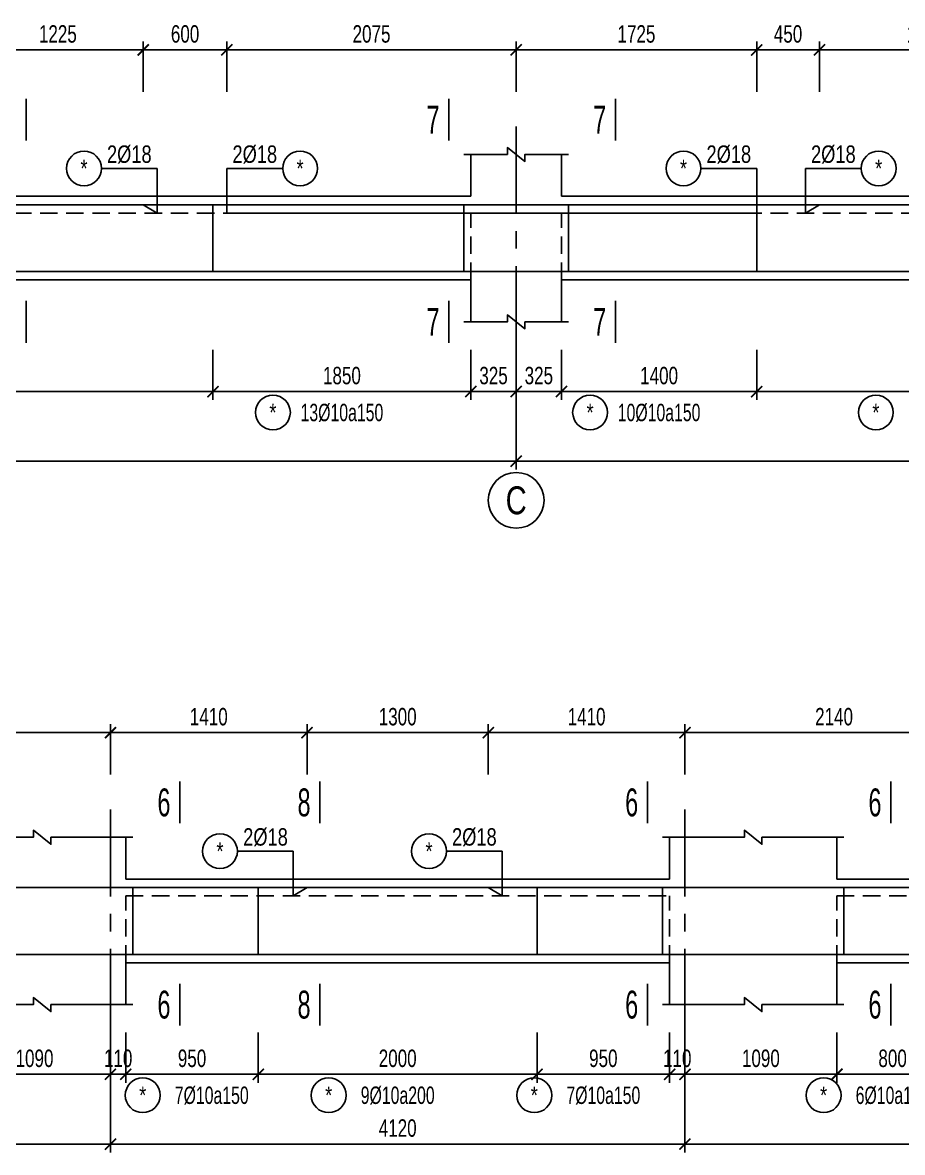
# Model space of a CAD drawing. Header units: millimetres. Extents: x -25284 to 100333, y 0 to 76881.
# Drawn here: x 12240 to 18551, y 57860 to 65961 of the extents above; entities that cross this region are included whole.
import ezdxf
from ezdxf.enums import TextEntityAlignment as Align

# ---------------------------------------------------------------- set-up
doc = ezdxf.new("R2010")
doc.units = ezdxf.units.MM
doc.header["$LTSCALE"] = 500
doc.header["$MEASUREMENT"] = 0
doc.linetypes.add('CENTER', pattern=[2, 1.25, -0.25, 0.25, -0.25])
doc.linetypes.add('HIDDEN', pattern=[0.375, 0.25, -0.125])
for name, color, linetype in [('KCS_AXIS', 5, 'CENTER'), ('KCS_BORDER', 3, 'Continuous'), ('KCS_CHI', 1, 'Continuous'), ('KCS_DIM', 1, 'Continuous'), ('KCS_HIDDEN', 8, 'HIDDEN'), ('KCS_STEEL', 4, 'Continuous'), ('KCS_TEXT', 2, 'Continuous'), ('KCS_TEXT_TK', 2, 'Continuous'), ('KCS_TEXT_TMC', 4, 'Continuous')]:
    doc.layers.add(name, color=color, linetype=linetype)
doc.styles.add('KCS_BIGTEXT', font='arial.ttf', dxfattribs={"width": 0.75})
doc.styles.add('KCS_SMTEXT', font='arial.ttf', dxfattribs={"width": 0.7})
doc.dimstyles.new('KCS_DIM50', dxfattribs={"dimscale": 50, "dimtxt": 2.5, "dimasz": 1.6, "dimexe": 1.2, "dimexo": 0, "dimgap": 1, "dimtad": 1, "dimdec": 0, "dimzin": 0, "dimdsep": 46, "dimtxsty": 'KCS_SMTEXT', "dimblk": 'ARCHTICK', "dimcen": 0, "dimdle": 1, "dimclrd": 256, "dimclre": 256, "dimclrt": 2, "dimadec": 0, "dimazin": 0, "dimtfac": 1, "dimtdec": 0, "dimtix": 1, "dimtmove": 2, "dimatfit": 3, "dimfxl": 1, "dimtolj": 1, "dimtzin": 0, "dimarcsym": 0})

# ---------------------------------------------------------------- blocks, each defined once
blk = doc.blocks.new('_ArchTick')
at = {"color": 0, "linetype": 'ByBlock', "const_width": 0.15}
blk.add_lwpolyline([(-0.5, -0.5), (0.5, 0.5)], dxfattribs=at)
blk = doc.blocks.new('*D203')
at = {"layer": 'Defpoints', "color": 0, "transparency": 16777216}
for p in [(17505.3, 63615.6), (20205.3, 63615.6), (20205.3, 63315.6)]:
    blk.add_point(p, dxfattribs=at)
at = {"layer": 'KCS_DIM', "lineweight": -2, "transparency": 16777216}
for p, q in [((17505.3, 63615.6), (17505.3, 63255.6)), ((20205.3, 63615.6), (20205.3, 63255.6)), ((17455.3, 63315.6), (20255.3, 63315.6))]:
    blk.add_line(p, q, dxfattribs=at)
at = {"layer": 'KCS_DIM', "lineweight": -2, "transparency": 16777216, "xscale": 80, "yscale": 80, "zscale": 80, "rotation": 180}
blk.add_blockref('_ArchTick', (17505.3, 63315.6), dxfattribs=at)
at = {"layer": 'KCS_DIM', "lineweight": -2, "transparency": 16777216, "xscale": 80, "yscale": 80, "zscale": 80}
blk.add_blockref('_ArchTick', (20205.3, 63315.6), dxfattribs=at)
at = {"layer": 'KCS_DIM', "color": 2, "transparency": 16777216, "insert": (18855.3, 63429.4), "char_height": 125, "attachment_point": 5, "style": 'KCS_SMTEXT'}
blk.add_mtext('\\A1;2700', dxfattribs=at)
blk = doc.blocks.new('*D204')
at = {"layer": 'Defpoints', "color": 0, "transparency": 16777216}
for p in [(16105.3, 63615.6), (17505.3, 63615.6), (17505.3, 63315.6)]:
    blk.add_point(p, dxfattribs=at)
at = {"layer": 'KCS_DIM', "lineweight": -2, "transparency": 16777216}
for p, q in [((16105.3, 63615.6), (16105.3, 63255.6)), ((17505.3, 63615.6), (17505.3, 63255.6)), ((16055.3, 63315.6), (17555.3, 63315.6))]:
    blk.add_line(p, q, dxfattribs=at)
at = {"layer": 'KCS_DIM', "lineweight": -2, "transparency": 16777216, "xscale": 80, "yscale": 80, "zscale": 80, "rotation": 180}
blk.add_blockref('_ArchTick', (16105.3, 63315.6), dxfattribs=at)
at = {"layer": 'KCS_DIM', "lineweight": -2, "transparency": 16777216, "xscale": 80, "yscale": 80, "zscale": 80}
blk.add_blockref('_ArchTick', (17505.3, 63315.6), dxfattribs=at)
at = {"layer": 'KCS_DIM', "color": 2, "transparency": 16777216, "insert": (16805.3, 63429.4), "char_height": 125, "attachment_point": 5, "style": 'KCS_SMTEXT'}
blk.add_mtext('\\A1;1400', dxfattribs=at)
blk = doc.blocks.new('*D205')
at = {"layer": 'Defpoints', "color": 0, "transparency": 16777216}
for p in [(13605.3, 63615.6), (15455.3, 63615.6), (15455.3, 63315.6)]:
    blk.add_point(p, dxfattribs=at)
at = {"layer": 'KCS_DIM', "lineweight": -2, "transparency": 16777216}
for p, q in [((13605.3, 63615.6), (13605.3, 63255.6)), ((15455.3, 63615.6), (15455.3, 63255.6)), ((13555.3, 63315.6), (15505.3, 63315.6))]:
    blk.add_line(p, q, dxfattribs=at)
at = {"layer": 'KCS_DIM', "lineweight": -2, "transparency": 16777216, "xscale": 80, "yscale": 80, "zscale": 80, "rotation": 180}
blk.add_blockref('_ArchTick', (13605.3, 63315.6), dxfattribs=at)
at = {"layer": 'KCS_DIM', "lineweight": -2, "transparency": 16777216, "xscale": 80, "yscale": 80, "zscale": 80}
blk.add_blockref('_ArchTick', (15455.3, 63315.6), dxfattribs=at)
at = {"layer": 'KCS_DIM', "color": 2, "transparency": 16777216, "insert": (14530.3, 63429.4), "char_height": 125, "attachment_point": 5, "style": 'KCS_SMTEXT'}
blk.add_mtext('\\A1;1850', dxfattribs=at)
blk = doc.blocks.new('*D206')
at = {"layer": 'Defpoints', "color": 0, "transparency": 16777216}
for p in [(10240.3, 63615.6), (13605.3, 63615.6), (13605.3, 63315.6)]:
    blk.add_point(p, dxfattribs=at)
at = {"layer": 'KCS_DIM', "lineweight": -2, "transparency": 16777216}
for p, q in [((10240.3, 63615.6), (10240.3, 63255.6)), ((13605.3, 63615.6), (13605.3, 63255.6)), ((10190.3, 63315.6), (13655.3, 63315.6))]:
    blk.add_line(p, q, dxfattribs=at)
at = {"layer": 'KCS_DIM', "lineweight": -2, "transparency": 16777216, "xscale": 80, "yscale": 80, "zscale": 80, "rotation": 180}
blk.add_blockref('_ArchTick', (10240.3, 63315.6), dxfattribs=at)
at = {"layer": 'KCS_DIM', "lineweight": -2, "transparency": 16777216, "xscale": 80, "yscale": 80, "zscale": 80}
blk.add_blockref('_ArchTick', (13605.3, 63315.6), dxfattribs=at)
at = {"layer": 'KCS_DIM', "color": 2, "transparency": 16777216, "insert": (11922.8, 63429.5), "char_height": 125, "attachment_point": 5, "style": 'KCS_SMTEXT'}
blk.add_mtext('\\A1;3365', dxfattribs=at)
blk = doc.blocks.new('*D225')
at = {"layer": 'Defpoints', "color": 0, "transparency": 16777216}
for p in [(19480.3, 65765.6), (17955.3, 65465.6), (19480.3, 65465.6)]:
    blk.add_point(p, dxfattribs=at)
at = {"layer": 'KCS_DIM', "lineweight": -2, "transparency": 16777216}
for p, q in [((17955.3, 65465.6), (17955.3, 65825.6)), ((19480.3, 65465.6), (19480.3, 65825.6)), ((17905.3, 65765.6), (19530.3, 65765.6))]:
    blk.add_line(p, q, dxfattribs=at)
at = {"layer": 'KCS_DIM', "lineweight": -2, "transparency": 16777216, "xscale": 80, "yscale": 80, "zscale": 80, "rotation": 180}
blk.add_blockref('_ArchTick', (17955.3, 65765.6), dxfattribs=at)
at = {"layer": 'KCS_DIM', "lineweight": -2, "transparency": 16777216, "xscale": 80, "yscale": 80, "zscale": 80}
blk.add_blockref('_ArchTick', (19480.3, 65765.6), dxfattribs=at)
at = {"layer": 'KCS_DIM', "color": 2, "transparency": 16777216, "insert": (18717.8, 65879.4), "char_height": 125, "attachment_point": 5, "style": 'KCS_SMTEXT'}
blk.add_mtext('\\A1;1525', dxfattribs=at)
blk = doc.blocks.new('*D226')
at = {"layer": 'Defpoints', "color": 0, "transparency": 16777216}
for p in [(17955.3, 65765.6), (17505.3, 65465.6), (17955.3, 65465.6)]:
    blk.add_point(p, dxfattribs=at)
at = {"layer": 'KCS_DIM', "lineweight": -2, "transparency": 16777216}
for p, q in [((17505.3, 65465.6), (17505.3, 65825.6)), ((17955.3, 65465.6), (17955.3, 65825.6)), ((17455.3, 65765.6), (18005.3, 65765.6))]:
    blk.add_line(p, q, dxfattribs=at)
at = {"layer": 'KCS_DIM', "lineweight": -2, "transparency": 16777216, "xscale": 80, "yscale": 80, "zscale": 80, "rotation": 180}
blk.add_blockref('_ArchTick', (17505.3, 65765.6), dxfattribs=at)
at = {"layer": 'KCS_DIM', "lineweight": -2, "transparency": 16777216, "xscale": 80, "yscale": 80, "zscale": 80}
blk.add_blockref('_ArchTick', (17955.3, 65765.6), dxfattribs=at)
at = {"layer": 'KCS_DIM', "color": 2, "transparency": 16777216, "insert": (17730.3, 65879.4), "char_height": 125, "attachment_point": 5, "style": 'KCS_SMTEXT'}
blk.add_mtext('\\A1;450', dxfattribs=at)
blk = doc.blocks.new('*D227')
at = {"layer": 'Defpoints', "color": 0, "transparency": 16777216}
for p in [(17505.3, 65765.6), (15780.3, 65465.6), (17505.3, 65465.6)]:
    blk.add_point(p, dxfattribs=at)
at = {"layer": 'KCS_DIM', "lineweight": -2, "transparency": 16777216}
for p, q in [((15780.3, 65465.6), (15780.3, 65825.6)), ((17505.3, 65465.6), (17505.3, 65825.6)), ((15730.3, 65765.6), (17555.3, 65765.6))]:
    blk.add_line(p, q, dxfattribs=at)
at = {"layer": 'KCS_DIM', "lineweight": -2, "transparency": 16777216, "xscale": 80, "yscale": 80, "zscale": 80, "rotation": 180}
blk.add_blockref('_ArchTick', (15780.3, 65765.6), dxfattribs=at)
at = {"layer": 'KCS_DIM', "lineweight": -2, "transparency": 16777216, "xscale": 80, "yscale": 80, "zscale": 80}
blk.add_blockref('_ArchTick', (17505.3, 65765.6), dxfattribs=at)
at = {"layer": 'KCS_DIM', "color": 2, "transparency": 16777216, "insert": (16642.8, 65879.4), "char_height": 125, "attachment_point": 5, "style": 'KCS_SMTEXT'}
blk.add_mtext('\\A1;1725', dxfattribs=at)
blk = doc.blocks.new('*D228')
at = {"layer": 'Defpoints', "color": 0, "transparency": 16777216}
for p in [(15780.3, 65765.6), (13705.3, 65465.6), (15780.3, 65465.6)]:
    blk.add_point(p, dxfattribs=at)
at = {"layer": 'KCS_DIM', "lineweight": -2, "transparency": 16777216}
for p, q in [((13705.3, 65465.6), (13705.3, 65825.6)), ((15780.3, 65465.6), (15780.3, 65825.6)), ((13655.3, 65765.6), (15830.3, 65765.6))]:
    blk.add_line(p, q, dxfattribs=at)
at = {"layer": 'KCS_DIM', "lineweight": -2, "transparency": 16777216, "xscale": 80, "yscale": 80, "zscale": 80, "rotation": 180}
blk.add_blockref('_ArchTick', (13705.3, 65765.6), dxfattribs=at)
at = {"layer": 'KCS_DIM', "lineweight": -2, "transparency": 16777216, "xscale": 80, "yscale": 80, "zscale": 80}
blk.add_blockref('_ArchTick', (15780.3, 65765.6), dxfattribs=at)
at = {"layer": 'KCS_DIM', "color": 2, "transparency": 16777216, "insert": (14742.8, 65879.4), "char_height": 125, "attachment_point": 5, "style": 'KCS_SMTEXT'}
blk.add_mtext('\\A1;2075', dxfattribs=at)
blk = doc.blocks.new('*D229')
at = {"layer": 'Defpoints', "color": 0, "transparency": 16777216}
for p in [(13705.3, 65765.6), (13105.3, 65465.6), (13705.3, 65465.6)]:
    blk.add_point(p, dxfattribs=at)
at = {"layer": 'KCS_DIM', "lineweight": -2, "transparency": 16777216}
for p, q in [((13105.3, 65465.6), (13105.3, 65825.6)), ((13705.3, 65465.6), (13705.3, 65825.6)), ((13055.3, 65765.6), (13755.3, 65765.6))]:
    blk.add_line(p, q, dxfattribs=at)
at = {"layer": 'KCS_DIM', "lineweight": -2, "transparency": 16777216, "xscale": 80, "yscale": 80, "zscale": 80, "rotation": 180}
blk.add_blockref('_ArchTick', (13105.3, 65765.6), dxfattribs=at)
at = {"layer": 'KCS_DIM', "lineweight": -2, "transparency": 16777216, "xscale": 80, "yscale": 80, "zscale": 80}
blk.add_blockref('_ArchTick', (13705.3, 65765.6), dxfattribs=at)
at = {"layer": 'KCS_DIM', "color": 2, "transparency": 16777216, "insert": (13405.3, 65879.4), "char_height": 125, "attachment_point": 5, "style": 'KCS_SMTEXT'}
blk.add_mtext('\\A1;600', dxfattribs=at)
blk = doc.blocks.new('*D230')
at = {"layer": 'Defpoints', "color": 0, "transparency": 16777216}
for p in [(13105.3, 65765.6), (11880.3, 65465.6), (13105.3, 65465.6)]:
    blk.add_point(p, dxfattribs=at)
at = {"layer": 'KCS_DIM', "lineweight": -2, "transparency": 16777216}
for p, q in [((11880.3, 65465.6), (11880.3, 65825.6)), ((13105.3, 65465.6), (13105.3, 65825.6)), ((11830.3, 65765.6), (13155.3, 65765.6))]:
    blk.add_line(p, q, dxfattribs=at)
at = {"layer": 'KCS_DIM', "lineweight": -2, "transparency": 16777216, "xscale": 80, "yscale": 80, "zscale": 80, "rotation": 180}
blk.add_blockref('_ArchTick', (11880.3, 65765.6), dxfattribs=at)
at = {"layer": 'KCS_DIM', "lineweight": -2, "transparency": 16777216, "xscale": 80, "yscale": 80, "zscale": 80}
blk.add_blockref('_ArchTick', (13105.3, 65765.6), dxfattribs=at)
at = {"layer": 'KCS_DIM', "color": 2, "transparency": 16777216, "insert": (12492.8, 65879.4), "char_height": 125, "attachment_point": 5, "style": 'KCS_SMTEXT'}
blk.add_mtext('\\A1;1225', dxfattribs=at)
blk = doc.blocks.new('*D248')
at = {"layer": 'Defpoints', "color": 0, "transparency": 16777216}
for p in [(15780.3, 63615.6), (16105.3, 63615.6), (16105.3, 63315.6)]:
    blk.add_point(p, dxfattribs=at)
at = {"layer": 'KCS_DIM', "lineweight": -2, "transparency": 16777216}
for p, q in [((15780.3, 63615.6), (15780.3, 63255.6)), ((16105.3, 63615.6), (16105.3, 63255.6)), ((15730.3, 63315.6), (16155.3, 63315.6))]:
    blk.add_line(p, q, dxfattribs=at)
at = {"layer": 'KCS_DIM', "lineweight": -2, "transparency": 16777216, "xscale": 80, "yscale": 80, "zscale": 80, "rotation": 180}
blk.add_blockref('_ArchTick', (15780.3, 63315.6), dxfattribs=at)
at = {"layer": 'KCS_DIM', "lineweight": -2, "transparency": 16777216, "xscale": 80, "yscale": 80, "zscale": 80}
blk.add_blockref('_ArchTick', (16105.3, 63315.6), dxfattribs=at)
at = {"layer": 'KCS_DIM', "color": 2, "transparency": 16777216, "insert": (15942.8, 63429.5), "char_height": 125, "attachment_point": 5, "style": 'KCS_SMTEXT'}
blk.add_mtext('\\A1;325', dxfattribs=at)
blk = doc.blocks.new('*D249')
at = {"layer": 'Defpoints', "color": 0, "transparency": 16777216}
for p in [(15455.3, 63615.6), (15780.3, 63615.6), (15780.3, 63315.6)]:
    blk.add_point(p, dxfattribs=at)
at = {"layer": 'KCS_DIM', "lineweight": -2, "transparency": 16777216}
for p, q in [((15455.3, 63615.6), (15455.3, 63255.6)), ((15780.3, 63615.6), (15780.3, 63255.6)), ((15405.3, 63315.6), (15830.3, 63315.6))]:
    blk.add_line(p, q, dxfattribs=at)
at = {"layer": 'KCS_DIM', "lineweight": -2, "transparency": 16777216, "xscale": 80, "yscale": 80, "zscale": 80, "rotation": 180}
blk.add_blockref('_ArchTick', (15455.3, 63315.6), dxfattribs=at)
at = {"layer": 'KCS_DIM', "lineweight": -2, "transparency": 16777216, "xscale": 80, "yscale": 80, "zscale": 80}
blk.add_blockref('_ArchTick', (15780.3, 63315.6), dxfattribs=at)
at = {"layer": 'KCS_DIM', "color": 2, "transparency": 16777216, "insert": (15617.8, 63429.5), "char_height": 125, "attachment_point": 5, "style": 'KCS_SMTEXT'}
blk.add_mtext('\\A1;325', dxfattribs=at)
blk = doc.blocks.new('*D258')
at = {"layer": 'Defpoints', "color": 0, "transparency": 16777216}
for p in [(15780.3, 63615.6), (21880.3, 63615.6), (21880.3, 62815.6)]:
    blk.add_point(p, dxfattribs=at)
at = {"layer": 'KCS_DIM', "lineweight": -2, "transparency": 16777216}
for p, q in [((15780.3, 63615.6), (15780.3, 62755.6)), ((21880.3, 63615.6), (21880.3, 62755.6)), ((15730.3, 62815.6), (21930.3, 62815.6))]:
    blk.add_line(p, q, dxfattribs=at)
at = {"layer": 'KCS_DIM', "lineweight": -2, "transparency": 16777216, "xscale": 80, "yscale": 80, "zscale": 80, "rotation": 180}
blk.add_blockref('_ArchTick', (15780.3, 62815.6), dxfattribs=at)
at = {"layer": 'KCS_DIM', "lineweight": -2, "transparency": 16777216, "xscale": 80, "yscale": 80, "zscale": 80}
blk.add_blockref('_ArchTick', (21880.3, 62815.6), dxfattribs=at)
at = {"layer": 'KCS_DIM', "color": 2, "transparency": 16777216, "insert": (18830.3, 62929.4), "char_height": 125, "attachment_point": 5, "style": 'KCS_SMTEXT'}
blk.add_mtext('\\A1;6100', dxfattribs=at)
blk = doc.blocks.new('*D259')
at = {"layer": 'Defpoints', "color": 0, "transparency": 16777216}
for p in [(7980.3, 63615.6), (15780.3, 63615.6), (15780.3, 62815.6)]:
    blk.add_point(p, dxfattribs=at)
at = {"layer": 'KCS_DIM', "lineweight": -2, "transparency": 16777216}
for p, q in [((7980.3, 63615.6), (7980.3, 62755.6)), ((15780.3, 63615.6), (15780.3, 62755.6)), ((7930.3, 62815.6), (15830.3, 62815.6))]:
    blk.add_line(p, q, dxfattribs=at)
at = {"layer": 'KCS_DIM', "lineweight": -2, "transparency": 16777216, "xscale": 80, "yscale": 80, "zscale": 80, "rotation": 180}
blk.add_blockref('_ArchTick', (7980.3, 62815.6), dxfattribs=at)
at = {"layer": 'KCS_DIM', "lineweight": -2, "transparency": 16777216, "xscale": 80, "yscale": 80, "zscale": 80}
blk.add_blockref('_ArchTick', (15780.3, 62815.6), dxfattribs=at)
at = {"layer": 'KCS_DIM', "color": 2, "transparency": 16777216, "insert": (11880.3, 62929.4), "char_height": 125, "attachment_point": 5, "style": 'KCS_SMTEXT'}
blk.add_mtext('\\A1;7800', dxfattribs=at)
blk = doc.blocks.new('*D268')
at = {"layer": 'Defpoints', "color": 0, "transparency": 16777216}
for p in [(18080.3, 58719.5), (18880.3, 58719.5), (18880.3, 58419.5)]:
    blk.add_point(p, dxfattribs=at)
at = {"layer": 'KCS_DIM', "lineweight": -2, "transparency": 16777216}
for p, q in [((18080.3, 58719.5), (18080.3, 58359.5)), ((18880.3, 58719.5), (18880.3, 58359.5)), ((18030.3, 58419.5), (18930.3, 58419.5))]:
    blk.add_line(p, q, dxfattribs=at)
at = {"layer": 'KCS_DIM', "lineweight": -2, "transparency": 16777216, "xscale": 80, "yscale": 80, "zscale": 80, "rotation": 180}
blk.add_blockref('_ArchTick', (18080.3, 58419.5), dxfattribs=at)
at = {"layer": 'KCS_DIM', "lineweight": -2, "transparency": 16777216, "xscale": 80, "yscale": 80, "zscale": 80}
blk.add_blockref('_ArchTick', (18880.3, 58419.5), dxfattribs=at)
at = {"layer": 'KCS_DIM', "color": 2, "transparency": 16777216, "insert": (18480.3, 58533.4), "char_height": 125, "attachment_point": 5, "style": 'KCS_SMTEXT'}
blk.add_mtext('\\A1;800', dxfattribs=at)
blk = doc.blocks.new('*D269')
at = {"layer": 'Defpoints', "color": 0, "transparency": 16777216}
for p in [(15930.3, 58719.5), (16880.3, 58719.5), (16880.3, 58419.5)]:
    blk.add_point(p, dxfattribs=at)
at = {"layer": 'KCS_DIM', "lineweight": -2, "transparency": 16777216}
for p, q in [((15930.3, 58719.5), (15930.3, 58359.5)), ((16880.3, 58719.5), (16880.3, 58359.5)), ((15880.3, 58419.5), (16930.3, 58419.5))]:
    blk.add_line(p, q, dxfattribs=at)
at = {"layer": 'KCS_DIM', "lineweight": -2, "transparency": 16777216, "xscale": 80, "yscale": 80, "zscale": 80, "rotation": 180}
blk.add_blockref('_ArchTick', (15930.3, 58419.5), dxfattribs=at)
at = {"layer": 'KCS_DIM', "lineweight": -2, "transparency": 16777216, "xscale": 80, "yscale": 80, "zscale": 80}
blk.add_blockref('_ArchTick', (16880.3, 58419.5), dxfattribs=at)
at = {"layer": 'KCS_DIM', "color": 2, "transparency": 16777216, "insert": (16405.3, 58533.4), "char_height": 125, "attachment_point": 5, "style": 'KCS_SMTEXT'}
blk.add_mtext('\\A1;950', dxfattribs=at)
blk = doc.blocks.new('*D270')
at = {"layer": 'Defpoints', "color": 0, "transparency": 16777216}
for p in [(13930.3, 58719.5), (15930.3, 58719.5), (15930.3, 58419.5)]:
    blk.add_point(p, dxfattribs=at)
at = {"layer": 'KCS_DIM', "lineweight": -2, "transparency": 16777216}
for p, q in [((13930.3, 58719.5), (13930.3, 58359.5)), ((15930.3, 58719.5), (15930.3, 58359.5)), ((13880.3, 58419.5), (15980.3, 58419.5))]:
    blk.add_line(p, q, dxfattribs=at)
at = {"layer": 'KCS_DIM', "lineweight": -2, "transparency": 16777216, "xscale": 80, "yscale": 80, "zscale": 80, "rotation": 180}
blk.add_blockref('_ArchTick', (13930.3, 58419.5), dxfattribs=at)
at = {"layer": 'KCS_DIM', "lineweight": -2, "transparency": 16777216, "xscale": 80, "yscale": 80, "zscale": 80}
blk.add_blockref('_ArchTick', (15930.3, 58419.5), dxfattribs=at)
at = {"layer": 'KCS_DIM', "color": 2, "transparency": 16777216, "insert": (14930.3, 58533.4), "char_height": 125, "attachment_point": 5, "style": 'KCS_SMTEXT'}
blk.add_mtext('\\A1;2000', dxfattribs=at)
blk = doc.blocks.new('*D271')
at = {"layer": 'Defpoints', "color": 0, "transparency": 16777216}
for p in [(12980.3, 58719.5), (13930.3, 58719.5), (13930.3, 58419.5)]:
    blk.add_point(p, dxfattribs=at)
at = {"layer": 'KCS_DIM', "lineweight": -2, "transparency": 16777216}
for p, q in [((12980.3, 58719.5), (12980.3, 58359.5)), ((13930.3, 58719.5), (13930.3, 58359.5)), ((12930.3, 58419.5), (13980.3, 58419.5))]:
    blk.add_line(p, q, dxfattribs=at)
at = {"layer": 'KCS_DIM', "lineweight": -2, "transparency": 16777216, "xscale": 80, "yscale": 80, "zscale": 80, "rotation": 180}
blk.add_blockref('_ArchTick', (12980.3, 58419.5), dxfattribs=at)
at = {"layer": 'KCS_DIM', "lineweight": -2, "transparency": 16777216, "xscale": 80, "yscale": 80, "zscale": 80}
blk.add_blockref('_ArchTick', (13930.3, 58419.5), dxfattribs=at)
at = {"layer": 'KCS_DIM', "color": 2, "transparency": 16777216, "insert": (13455.3, 58533.4), "char_height": 125, "attachment_point": 5, "style": 'KCS_SMTEXT'}
blk.add_mtext('\\A1;950', dxfattribs=at)
blk = doc.blocks.new('*D284')
at = {"layer": 'Defpoints', "color": 0, "transparency": 16777216}
for p in [(19130.3, 60869.5), (16990.3, 60569.5), (19130.3, 60569.5)]:
    blk.add_point(p, dxfattribs=at)
at = {"layer": 'KCS_DIM', "lineweight": -2, "transparency": 16777216}
for p, q in [((16990.3, 60569.5), (16990.3, 60929.5)), ((19130.3, 60569.5), (19130.3, 60929.5)), ((16940.3, 60869.5), (19180.3, 60869.5))]:
    blk.add_line(p, q, dxfattribs=at)
at = {"layer": 'KCS_DIM', "lineweight": -2, "transparency": 16777216, "xscale": 80, "yscale": 80, "zscale": 80, "rotation": 180}
blk.add_blockref('_ArchTick', (16990.3, 60869.5), dxfattribs=at)
at = {"layer": 'KCS_DIM', "lineweight": -2, "transparency": 16777216, "xscale": 80, "yscale": 80, "zscale": 80}
blk.add_blockref('_ArchTick', (19130.3, 60869.5), dxfattribs=at)
at = {"layer": 'KCS_DIM', "color": 2, "transparency": 16777216, "insert": (18060.3, 60983.4), "char_height": 125, "attachment_point": 5, "style": 'KCS_SMTEXT'}
blk.add_mtext('\\A1;2140', dxfattribs=at)
blk = doc.blocks.new('*D285')
at = {"layer": 'Defpoints', "color": 0, "transparency": 16777216}
for p in [(16990.3, 60869.5), (15580.3, 60569.5), (16990.3, 60569.5)]:
    blk.add_point(p, dxfattribs=at)
at = {"layer": 'KCS_DIM', "lineweight": -2, "transparency": 16777216}
for p, q in [((15580.3, 60569.5), (15580.3, 60929.5)), ((16990.3, 60569.5), (16990.3, 60929.5)), ((15530.3, 60869.5), (17040.3, 60869.5))]:
    blk.add_line(p, q, dxfattribs=at)
at = {"layer": 'KCS_DIM', "lineweight": -2, "transparency": 16777216, "xscale": 80, "yscale": 80, "zscale": 80, "rotation": 180}
blk.add_blockref('_ArchTick', (15580.3, 60869.5), dxfattribs=at)
at = {"layer": 'KCS_DIM', "lineweight": -2, "transparency": 16777216, "xscale": 80, "yscale": 80, "zscale": 80}
blk.add_blockref('_ArchTick', (16990.3, 60869.5), dxfattribs=at)
at = {"layer": 'KCS_DIM', "color": 2, "transparency": 16777216, "insert": (16285.3, 60983.4), "char_height": 125, "attachment_point": 5, "style": 'KCS_SMTEXT'}
blk.add_mtext('\\A1;1410', dxfattribs=at)
blk = doc.blocks.new('*D286')
at = {"layer": 'Defpoints', "color": 0, "transparency": 16777216}
for p in [(15580.3, 60869.5), (14280.3, 60569.5), (15580.3, 60569.5)]:
    blk.add_point(p, dxfattribs=at)
at = {"layer": 'KCS_DIM', "lineweight": -2, "transparency": 16777216}
for p, q in [((14280.3, 60569.5), (14280.3, 60929.5)), ((15580.3, 60569.5), (15580.3, 60929.5)), ((14230.3, 60869.5), (15630.3, 60869.5))]:
    blk.add_line(p, q, dxfattribs=at)
at = {"layer": 'KCS_DIM', "lineweight": -2, "transparency": 16777216, "xscale": 80, "yscale": 80, "zscale": 80, "rotation": 180}
blk.add_blockref('_ArchTick', (14280.3, 60869.5), dxfattribs=at)
at = {"layer": 'KCS_DIM', "lineweight": -2, "transparency": 16777216, "xscale": 80, "yscale": 80, "zscale": 80}
blk.add_blockref('_ArchTick', (15580.3, 60869.5), dxfattribs=at)
at = {"layer": 'KCS_DIM', "color": 2, "transparency": 16777216, "insert": (14930.3, 60983.4), "char_height": 125, "attachment_point": 5, "style": 'KCS_SMTEXT'}
blk.add_mtext('\\A1;1300', dxfattribs=at)
blk = doc.blocks.new('*D287')
at = {"layer": 'Defpoints', "color": 0, "transparency": 16777216}
for p in [(14280.3, 60869.5), (12870.3, 60569.5), (14280.3, 60569.5)]:
    blk.add_point(p, dxfattribs=at)
at = {"layer": 'KCS_DIM', "lineweight": -2, "transparency": 16777216}
for p, q in [((12870.3, 60569.5), (12870.3, 60929.5)), ((14280.3, 60569.5), (14280.3, 60929.5)), ((12820.3, 60869.5), (14330.3, 60869.5))]:
    blk.add_line(p, q, dxfattribs=at)
at = {"layer": 'KCS_DIM', "lineweight": -2, "transparency": 16777216, "xscale": 80, "yscale": 80, "zscale": 80, "rotation": 180}
blk.add_blockref('_ArchTick', (12870.3, 60869.5), dxfattribs=at)
at = {"layer": 'KCS_DIM', "lineweight": -2, "transparency": 16777216, "xscale": 80, "yscale": 80, "zscale": 80}
blk.add_blockref('_ArchTick', (14280.3, 60869.5), dxfattribs=at)
at = {"layer": 'KCS_DIM', "color": 2, "transparency": 16777216, "insert": (13575.3, 60983.4), "char_height": 125, "attachment_point": 5, "style": 'KCS_SMTEXT'}
blk.add_mtext('\\A1;1410', dxfattribs=at)
blk = doc.blocks.new('*D288')
at = {"layer": 'Defpoints', "color": 0, "transparency": 16777216}
for p in [(12870.3, 60869.5), (10730.3, 60569.5), (12870.3, 60569.5)]:
    blk.add_point(p, dxfattribs=at)
at = {"layer": 'KCS_DIM', "lineweight": -2, "transparency": 16777216}
for p, q in [((10730.3, 60569.5), (10730.3, 60929.5)), ((12870.3, 60569.5), (12870.3, 60929.5)), ((10680.3, 60869.5), (12920.3, 60869.5))]:
    blk.add_line(p, q, dxfattribs=at)
at = {"layer": 'KCS_DIM', "lineweight": -2, "transparency": 16777216, "xscale": 80, "yscale": 80, "zscale": 80, "rotation": 180}
blk.add_blockref('_ArchTick', (10730.3, 60869.5), dxfattribs=at)
at = {"layer": 'KCS_DIM', "lineweight": -2, "transparency": 16777216, "xscale": 80, "yscale": 80, "zscale": 80}
blk.add_blockref('_ArchTick', (12870.3, 60869.5), dxfattribs=at)
at = {"layer": 'KCS_DIM', "color": 2, "transparency": 16777216, "insert": (11800.3, 60983.4), "char_height": 125, "attachment_point": 5, "style": 'KCS_SMTEXT'}
blk.add_mtext('\\A1;2140', dxfattribs=at)
blk = doc.blocks.new('*D298')
at = {"layer": 'Defpoints', "color": 0, "transparency": 16777216}
for p in [(16990.3, 58719.5), (18080.3, 58719.5), (18080.3, 58419.5)]:
    blk.add_point(p, dxfattribs=at)
at = {"layer": 'KCS_DIM', "lineweight": -2, "transparency": 16777216}
for p, q in [((16990.3, 58719.5), (16990.3, 58359.5)), ((18080.3, 58719.5), (18080.3, 58359.5)), ((16940.3, 58419.5), (18130.3, 58419.5))]:
    blk.add_line(p, q, dxfattribs=at)
at = {"layer": 'KCS_DIM', "lineweight": -2, "transparency": 16777216, "xscale": 80, "yscale": 80, "zscale": 80, "rotation": 180}
blk.add_blockref('_ArchTick', (16990.3, 58419.5), dxfattribs=at)
at = {"layer": 'KCS_DIM', "lineweight": -2, "transparency": 16777216, "xscale": 80, "yscale": 80, "zscale": 80}
blk.add_blockref('_ArchTick', (18080.3, 58419.5), dxfattribs=at)
at = {"layer": 'KCS_DIM', "color": 2, "transparency": 16777216, "insert": (17535.3, 58533.4), "char_height": 125, "attachment_point": 5, "style": 'KCS_SMTEXT'}
blk.add_mtext('\\A1;1090', dxfattribs=at)
blk = doc.blocks.new('*D299')
at = {"layer": 'Defpoints', "color": 0, "transparency": 16777216}
for p in [(16880.3, 58719.5), (16990.3, 58719.5), (16990.3, 58419.5)]:
    blk.add_point(p, dxfattribs=at)
at = {"layer": 'KCS_DIM', "lineweight": -2, "transparency": 16777216}
for p, q in [((16880.3, 58719.5), (16880.3, 58359.5)), ((16990.3, 58719.5), (16990.3, 58359.5)), ((16880.3, 58419.5), (16800.3, 58419.5)), ((16880.3, 58419.5), (16990.3, 58419.5)), ((16990.3, 58419.5), (17070.3, 58419.5))]:
    blk.add_line(p, q, dxfattribs=at)
at = {"layer": 'KCS_DIM', "lineweight": -2, "transparency": 16777216, "xscale": 80, "yscale": 80, "zscale": 80}
blk.add_blockref('_ArchTick', (16880.3, 58419.5), dxfattribs=at)
at = {"layer": 'KCS_DIM', "lineweight": -2, "transparency": 16777216, "xscale": 80, "yscale": 80, "zscale": 80, "rotation": 180}
blk.add_blockref('_ArchTick', (16990.3, 58419.5), dxfattribs=at)
at = {"layer": 'KCS_DIM', "color": 2, "transparency": 16777216, "insert": (16935.3, 58533.4), "char_height": 125, "attachment_point": 5, "style": 'KCS_SMTEXT'}
blk.add_mtext('\\A1;110', dxfattribs=at)
blk = doc.blocks.new('*D300')
at = {"layer": 'Defpoints', "color": 0, "transparency": 16777216}
for p in [(12870.3, 58719.5), (12980.3, 58719.5), (12980.3, 58419.5)]:
    blk.add_point(p, dxfattribs=at)
at = {"layer": 'KCS_DIM', "lineweight": -2, "transparency": 16777216}
for p, q in [((12870.3, 58719.5), (12870.3, 58359.5)), ((12980.3, 58719.5), (12980.3, 58359.5)), ((12870.3, 58419.5), (12790.3, 58419.5)), ((12870.3, 58419.5), (12980.3, 58419.5)), ((12980.3, 58419.5), (13060.3, 58419.5))]:
    blk.add_line(p, q, dxfattribs=at)
at = {"layer": 'KCS_DIM', "lineweight": -2, "transparency": 16777216, "xscale": 80, "yscale": 80, "zscale": 80}
blk.add_blockref('_ArchTick', (12870.3, 58419.5), dxfattribs=at)
at = {"layer": 'KCS_DIM', "lineweight": -2, "transparency": 16777216, "xscale": 80, "yscale": 80, "zscale": 80, "rotation": 180}
blk.add_blockref('_ArchTick', (12980.3, 58419.5), dxfattribs=at)
at = {"layer": 'KCS_DIM', "color": 2, "transparency": 16777216, "insert": (12925.3, 58533.4), "char_height": 125, "attachment_point": 5, "style": 'KCS_SMTEXT'}
blk.add_mtext('\\A1;110', dxfattribs=at)
blk = doc.blocks.new('*D301')
at = {"layer": 'Defpoints', "color": 0, "transparency": 16777216}
for p in [(11780.3, 58719.5), (12870.3, 58719.5), (12870.3, 58419.5)]:
    blk.add_point(p, dxfattribs=at)
at = {"layer": 'KCS_DIM', "lineweight": -2, "transparency": 16777216}
for p, q in [((11780.3, 58719.5), (11780.3, 58359.5)), ((12870.3, 58719.5), (12870.3, 58359.5)), ((11730.3, 58419.5), (12920.3, 58419.5))]:
    blk.add_line(p, q, dxfattribs=at)
at = {"layer": 'KCS_DIM', "lineweight": -2, "transparency": 16777216, "xscale": 80, "yscale": 80, "zscale": 80, "rotation": 180}
blk.add_blockref('_ArchTick', (11780.3, 58419.5), dxfattribs=at)
at = {"layer": 'KCS_DIM', "lineweight": -2, "transparency": 16777216, "xscale": 80, "yscale": 80, "zscale": 80}
blk.add_blockref('_ArchTick', (12870.3, 58419.5), dxfattribs=at)
at = {"layer": 'KCS_DIM', "color": 2, "transparency": 16777216, "insert": (12325.3, 58533.4), "char_height": 125, "attachment_point": 5, "style": 'KCS_SMTEXT'}
blk.add_mtext('\\A1;1090', dxfattribs=at)
blk = doc.blocks.new('*D307')
at = {"layer": 'Defpoints', "color": 0, "transparency": 16777216}
for p in [(16990.3, 58719.5), (21490.3, 58719.5), (21490.3, 57919.5)]:
    blk.add_point(p, dxfattribs=at)
at = {"layer": 'KCS_DIM', "lineweight": -2, "transparency": 16777216}
for p, q in [((16990.3, 58719.5), (16990.3, 57859.5)), ((21490.3, 58719.5), (21490.3, 57859.5)), ((16940.3, 57919.5), (21540.3, 57919.5))]:
    blk.add_line(p, q, dxfattribs=at)
at = {"layer": 'KCS_DIM', "lineweight": -2, "transparency": 16777216, "xscale": 80, "yscale": 80, "zscale": 80, "rotation": 180}
blk.add_blockref('_ArchTick', (16990.3, 57919.5), dxfattribs=at)
at = {"layer": 'KCS_DIM', "lineweight": -2, "transparency": 16777216, "xscale": 80, "yscale": 80, "zscale": 80}
blk.add_blockref('_ArchTick', (21490.3, 57919.5), dxfattribs=at)
at = {"layer": 'KCS_DIM', "color": 2, "transparency": 16777216, "insert": (19240.3, 58033.4), "char_height": 125, "attachment_point": 5, "style": 'KCS_SMTEXT'}
blk.add_mtext('\\A1;4500', dxfattribs=at)
blk = doc.blocks.new('*D308')
at = {"layer": 'Defpoints', "color": 0, "transparency": 16777216}
for p in [(12870.3, 58719.5), (16990.3, 58719.5), (16990.3, 57919.5)]:
    blk.add_point(p, dxfattribs=at)
at = {"layer": 'KCS_DIM', "lineweight": -2, "transparency": 16777216}
for p, q in [((12870.3, 58719.5), (12870.3, 57859.5)), ((16990.3, 58719.5), (16990.3, 57859.5)), ((12820.3, 57919.5), (17040.3, 57919.5))]:
    blk.add_line(p, q, dxfattribs=at)
at = {"layer": 'KCS_DIM', "lineweight": -2, "transparency": 16777216, "xscale": 80, "yscale": 80, "zscale": 80, "rotation": 180}
blk.add_blockref('_ArchTick', (12870.3, 57919.5), dxfattribs=at)
at = {"layer": 'KCS_DIM', "lineweight": -2, "transparency": 16777216, "xscale": 80, "yscale": 80, "zscale": 80}
blk.add_blockref('_ArchTick', (16990.3, 57919.5), dxfattribs=at)
at = {"layer": 'KCS_DIM', "color": 2, "transparency": 16777216, "insert": (14930.3, 58033.4), "char_height": 125, "attachment_point": 5, "style": 'KCS_SMTEXT'}
blk.add_mtext('\\A1;4120', dxfattribs=at)
blk = doc.blocks.new('*D309')
at = {"layer": 'Defpoints', "color": 0, "transparency": 16777216}
for p in [(8370.3, 58719.5), (12870.3, 58719.5), (12870.3, 57919.5)]:
    blk.add_point(p, dxfattribs=at)
at = {"layer": 'KCS_DIM', "lineweight": -2, "transparency": 16777216}
for p, q in [((8370.3, 58719.5), (8370.3, 57859.5)), ((12870.3, 58719.5), (12870.3, 57859.5)), ((8320.3, 57919.5), (12920.3, 57919.5))]:
    blk.add_line(p, q, dxfattribs=at)
at = {"layer": 'KCS_DIM', "lineweight": -2, "transparency": 16777216, "xscale": 80, "yscale": 80, "zscale": 80, "rotation": 180}
blk.add_blockref('_ArchTick', (8370.3, 57919.5), dxfattribs=at)
at = {"layer": 'KCS_DIM', "lineweight": -2, "transparency": 16777216, "xscale": 80, "yscale": 80, "zscale": 80}
blk.add_blockref('_ArchTick', (12870.3, 57919.5), dxfattribs=at)
at = {"layer": 'KCS_DIM', "color": 2, "transparency": 16777216, "insert": (10620.3, 58033.4), "char_height": 125, "attachment_point": 5, "style": 'KCS_SMTEXT'}
blk.add_mtext('\\A1;4500', dxfattribs=at)

msp = doc.modelspace()

# ---------------------------------------------------------------- linework, layer by layer
at = {"layer": 'KCS_AXIS'}
for p, q in [((15780.3, 65215.6), (15780.3, 63615.6)), ((12870.3, 60319.5), (12870.3, 58719.5)), ((16990.3, 60319.5), (16990.3, 58719.5))]:
    msp.add_line(p, q, dxfattribs=at)
at = {"layer": 'KCS_BORDER'}
for p, q in [((15455.3, 64715.6), (15455.3, 65015.6)), ((16105.3, 64715.6), (16105.3, 65015.6)), ((8390.3, 64715.6), (15455.3, 64715.6)), ((16105.3, 64715.6), (21605.3, 64715.6)), ((8390.3, 64115.6), (15455.3, 64115.6)), ((15455.3, 64115.6), (15455.3, 63815.6)), ((16105.3, 64115.6), (16105.3, 63815.6)), ((16105.3, 64115.6), (21605.3, 64115.6)), ((12980.3, 59819.5), (12980.3, 60119.5)), ((16880.3, 59819.5), (16880.3, 60119.5)), ((18080.3, 59819.5), (18080.3, 60119.5)), ((12980.3, 59819.5), (16880.3, 59819.5)), ((18080.3, 59819.5), (21215.3, 59819.5)), ((12980.3, 59219.5), (12980.3, 58919.5)), ((12980.3, 59219.5), (16880.3, 59219.5)), ((16880.3, 59219.5), (16880.3, 58919.5)), ((18080.3, 59219.5), (18080.3, 58919.5)), ((18080.3, 59219.5), (21215.3, 59219.5))]:
    msp.add_line(p, q, dxfattribs=at)
at = {"layer": 'KCS_BORDER', "color": 1}
for points in [[(15405.3, 65015.6), (15717.8, 65015.6), (15717.8, 65065.6), (15842.8, 64965.6), (15842.8, 65015.6), (16155.3, 65015.6)], [(15405.3, 63815.6), (15717.8, 63815.6), (15717.8, 63865.6), (15842.8, 63765.6), (15842.8, 63815.6), (16155.3, 63815.6)], [(11730.3, 60119.5), (12317.8, 60119.5), (12317.8, 60169.5), (12442.8, 60069.5), (12442.8, 60119.5), (13030.3, 60119.5)], [(16830.3, 60119.5), (17417.8, 60119.5), (17417.8, 60169.5), (17542.8, 60069.5), (17542.8, 60119.5), (18130.3, 60119.5)], [(11730.3, 58919.5), (12317.8, 58919.5), (12317.8, 58969.5), (12442.8, 58869.5), (12442.8, 58919.5), (13030.3, 58919.5)], [(16830.3, 58919.5), (17417.8, 58919.5), (17417.8, 58969.5), (17542.8, 58869.5), (17542.8, 58919.5), (18130.3, 58919.5)]]:
    msp.add_lwpolyline(points, dxfattribs=at)
at = {"layer": 'KCS_CHI'}
for p, q in [((13205.3, 64915.6), (12805.3, 64915.6)), ((13205.3, 64595.6), (13205.3, 64915.6)), ((13705.3, 64595.6), (13705.3, 64915.6)), ((13705.3, 64915.6), (14105.3, 64915.6)), ((17505.3, 64915.6), (17105.3, 64915.6)), ((17505.3, 64595.6), (17505.3, 64915.6)), ((17855.3, 64595.6), (17855.3, 64915.6)), ((17855.3, 64915.6), (18255.3, 64915.6)), ((14180.3, 60019.5), (13780.3, 60019.5)), ((14180.3, 59699.5), (14180.3, 60019.5)), ((15680.3, 60019.5), (15280.3, 60019.5)), ((15680.3, 59699.5), (15680.3, 60019.5))]:
    msp.add_line(p, q, dxfattribs=at)
msp.add_circle((15780.3, 62535.6), 200, dxfattribs=at)
at = {"layer": 'KCS_HIDDEN'}
for p, q in [((11990.3, 64595.6), (15455.3, 64595.6)), ((15455.3, 64115.6), (15455.3, 64595.6)), ((16105.3, 64115.6), (16105.3, 64595.6)), ((16105.3, 64595.6), (19370.3, 64595.6)), ((12980.3, 59219.5), (12980.3, 59699.5)), ((12980.3, 59699.5), (16880.3, 59699.5)), ((16880.3, 59219.5), (16880.3, 59699.5)), ((18080.3, 59219.5), (18080.3, 59699.5)), ((18080.3, 59699.5), (21215.3, 59699.5))]:
    msp.add_line(p, q, dxfattribs=at)
at = {"layer": 'KCS_STEEL'}
for p, q in [((3490.3, 64655.6), (40000.3, 64655.6)), ((13105.3, 64655.6), (13205.3, 64595.6)), ((13105.3, 64655.6), (17955.3, 64655.6)), ((13605.3, 64655.6), (13605.3, 64175.6)), ((15405.3, 64655.6), (15405.3, 64175.6)), ((16155.3, 64655.6), (16155.3, 64175.6)), ((17505.3, 64655.6), (17505.3, 64175.6)), ((17955.3, 64655.6), (17855.3, 64595.6)), ((13705.3, 64595.6), (17505.3, 64595.6)), ((3490.3, 64175.6), (40000.3, 64175.6)), ((3370.3, 59759.5), (27795.3, 59759.5)), ((10730.3, 59759.5), (14280.3, 59759.5)), ((13030.3, 59759.5), (13030.3, 59279.5)), ((13930.3, 59759.5), (13930.3, 59279.5)), ((14280.3, 59759.5), (14180.3, 59699.5)), ((15580.3, 59759.5), (15680.3, 59699.5)), ((15580.3, 59759.5), (19130.3, 59759.5)), ((15930.3, 59759.5), (15930.3, 59279.5)), ((16830.3, 59759.5), (16830.3, 59279.5)), ((18130.3, 59759.5), (18130.3, 59279.5)), ((3370.3, 59279.5), (27795.3, 59279.5))]:
    msp.add_line(p, q, dxfattribs=at)
at = {"layer": 'KCS_TEXT_TK', "color": 1}
for centre in [(12680.3, 64915.6), (14230.3, 64915.6), (16980.3, 64915.6), (18380.3, 64915.6), (14035.3, 63165.6), (16310.3, 63165.6), (18360.3, 63165.6), (13655.3, 60019.5), (15155.3, 60019.5), (13101.6, 58269.5), (14435.3, 58269.5), (15910.3, 58269.5), (17985.3, 58269.5)]:
    msp.add_circle(centre, 125, dxfattribs=at)
at = {"layer": 'KCS_TEXT_TMC'}
for p, q in [((12264.7, 65115.6), (12264.7, 65415.6)), ((15296.9, 65115.6), (15296.9, 65415.6)), ((16491.9, 65115.6), (16491.9, 65415.6)), ((12264.7, 63665.6), (12264.7, 63965.6)), ((15296.9, 63665.6), (15296.9, 63965.6)), ((16491.9, 63665.6), (16491.9, 63965.6)), ((13366.9, 60219.5), (13366.9, 60519.5)), ((14371.9, 60219.5), (14371.9, 60519.5)), ((16721.9, 60219.5), (16721.9, 60519.5)), ((18466.9, 60219.5), (18466.9, 60519.5)), ((13366.9, 58769.5), (13366.9, 59069.5)), ((14371.9, 58769.5), (14371.9, 59069.5)), ((16721.9, 58769.5), (16721.9, 59069.5)), ((18466.9, 58769.5), (18466.9, 59069.5))]:
    msp.add_line(p, q, dxfattribs=at)

# ---------------------------------------------------------------- texts
at = {"layer": 'KCS_TEXT', "style": 'KCS_SMTEXT'}
for s, width, p in [('2%%c18', 0.75, (13005.3, 64955.6)), ('2%%c18', 0.75, (13905.3, 64955.6)), ('2%%c18', 0.75, (17305.3, 64955.6)), ('2%%c18', 0.75, (18055.3, 64955.6)), ('13%%C10a150', 0.65, (14530.3, 63103.1)), ('10%%C10a150', 0.65, (16805.3, 63103.1)), ('2%%c18', 0.75, (13982.2, 60059.5)), ('2%%c18', 0.75, (15480.3, 60059.5)), ('7%%C10a150', 0.65, (13596.6, 58207)), ('9%%C10a200', 0.65, (14930.3, 58207)), ('7%%C10a150', 0.65, (16405.3, 58207)), ('6%%C10a150', 0.65, (18480.3, 58207))]:
    msp.add_text(s, height=125, dxfattribs=dict(at, width=width)).set_placement(p, align=Align.CENTER)
at = {"layer": 'KCS_TEXT', "color": 4, "style": 'KCS_BIGTEXT', "width": 0.75}
msp.add_text('C', height=200, dxfattribs=at).set_placement((15780.3, 62535.6), align=Align.MIDDLE_CENTER)
at = {"layer": 'KCS_TEXT_TK', "style": 'KCS_SMTEXT', "width": 0.75}
for p in [(12680.3, 64915.6), (14230.3, 64915.6), (16980.3, 64915.6), (18380.3, 64915.6), (14035.3, 63165.6), (16310.3, 63165.6), (18360.3, 63165.6), (13655.6, 60019.5), (15155.3, 60019.5), (13101.6, 58269.5), (14435.3, 58269.5), (15910.3, 58269.5), (17985.3, 58269.5)]:
    msp.add_text('*', height=125, dxfattribs=at).set_placement(p, align=Align.MIDDLE_CENTER)
at = {"layer": 'KCS_TEXT_TMC', "style": 'KCS_BIGTEXT', "width": 0.6}
for s, p in [('7', (15230.3, 65165.6)), ('7', (16425.3, 65165.6)), ('7', (15230.3, 63715.6)), ('7', (16425.3, 63715.6)), ('6', (13300.3, 60269.5)), ('8', (14305.3, 60269.5)), ('6', (16655.3, 60269.5)), ('6', (18400.3, 60269.5)), ('6', (13300.3, 58819.5)), ('8', (14305.3, 58819.5)), ('6', (16655.3, 58819.5)), ('6', (18400.3, 58819.5))]:
    msp.add_text(s, height=200, dxfattribs=at).set_placement(p, align=Align.RIGHT)

# ---------------------------------------------------------------- dimensions: what is measured, and where the dimension line sits
at = {"layer": 'KCS_DIM'}
for base, p1, p2, picture, middle in [((13105.3, 65765.6), (11880.3, 65465.6), (13105.3, 65465.6), '*D230', (12492.8, 65879.4)), ((13705.3, 65765.6), (13105.3, 65465.6), (13705.3, 65465.6), '*D229', (13405.3, 65879.4)), ((15780.3, 65765.6), (13705.3, 65465.6), (15780.3, 65465.6), '*D228', (14742.8, 65879.4)), ((17505.3, 65765.6), (15780.3, 65465.6), (17505.3, 65465.6), '*D227', (16642.8, 65879.4)), ((17955.3, 65765.6), (17505.3, 65465.6), (17955.3, 65465.6), '*D226', (17730.3, 65879.4)), ((19480.3, 65765.6), (17955.3, 65465.6), (19480.3, 65465.6), '*D225', (18717.8, 65879.4)), ((15780.3, 62815.6), (7980.3, 63615.6), (15780.3, 63615.6), '*D259', (11880.3, 62929.4)), ((13605.3, 63315.6), (10240.3, 63615.6), (13605.3, 63615.6), '*D206', (11922.8, 63429.5)), ((15455.3, 63315.6), (13605.3, 63615.6), (15455.3, 63615.6), '*D205', (14530.3, 63429.4)), ((15780.3, 63315.6), (15455.3, 63615.6), (15780.3, 63615.6), '*D249', (15617.8, 63429.5)), ((16105.3, 63315.6), (15780.3, 63615.6), (16105.3, 63615.6), '*D248', (15942.8, 63429.5)), ((21880.3, 62815.6), (15780.3, 63615.6), (21880.3, 63615.6), '*D258', (18830.3, 62929.4)), ((17505.3, 63315.6), (16105.3, 63615.6), (17505.3, 63615.6), '*D204', (16805.3, 63429.4)), ((20205.3, 63315.6), (17505.3, 63615.6), (20205.3, 63615.6), '*D203', (18855.3, 63429.4)), ((12870.3, 60869.5), (10730.3, 60569.5), (12870.3, 60569.5), '*D288', (11800.3, 60983.4)), ((14280.3, 60869.5), (12870.3, 60569.5), (14280.3, 60569.5), '*D287', (13575.3, 60983.4)), ((15580.3, 60869.5), (14280.3, 60569.5), (15580.3, 60569.5), '*D286', (14930.3, 60983.4)), ((16990.3, 60869.5), (15580.3, 60569.5), (16990.3, 60569.5), '*D285', (16285.3, 60983.4)), ((19130.3, 60869.5), (16990.3, 60569.5), (19130.3, 60569.5), '*D284', (18060.3, 60983.4)), ((12870.3, 57919.5), (8370.3, 58719.5), (12870.3, 58719.5), '*D309', (10620.3, 58033.4)), ((12870.3, 58419.5), (11780.3, 58719.5), (12870.3, 58719.5), '*D301', (12325.3, 58533.4)), ((12980.3, 58419.5), (12870.3, 58719.5), (12980.3, 58719.5), '*D300', (12925.3, 58533.4)), ((16990.3, 57919.5), (12870.3, 58719.5), (16990.3, 58719.5), '*D308', (14930.3, 58033.4)), ((13930.3, 58419.5), (12980.3, 58719.5), (13930.3, 58719.5), '*D271', (13455.3, 58533.4)), ((15930.3, 58419.5), (13930.3, 58719.5), (15930.3, 58719.5), '*D270', (14930.3, 58533.4)), ((16880.3, 58419.5), (15930.3, 58719.5), (16880.3, 58719.5), '*D269', (16405.3, 58533.4)), ((16990.3, 58419.5), (16880.3, 58719.5), (16990.3, 58719.5), '*D299', (16935.3, 58533.4)), ((18080.3, 58419.5), (16990.3, 58719.5), (18080.3, 58719.5), '*D298', (17535.3, 58533.4)), ((21490.3, 57919.5), (16990.3, 58719.5), (21490.3, 58719.5), '*D307', (19240.3, 58033.4)), ((18880.3, 58419.5), (18080.3, 58719.5), (18880.3, 58719.5), '*D268', (18480.3, 58533.4))]:
    dim = msp.add_linear_dim(base=base, p1=p1, p2=p2, dimstyle='KCS_DIM50', dxfattribs=at)
    dim.commit()
    dim.dimension.update_dxf_attribs({"geometry": picture, "text_midpoint": middle})

doc.saveas('drawing.dxf')
